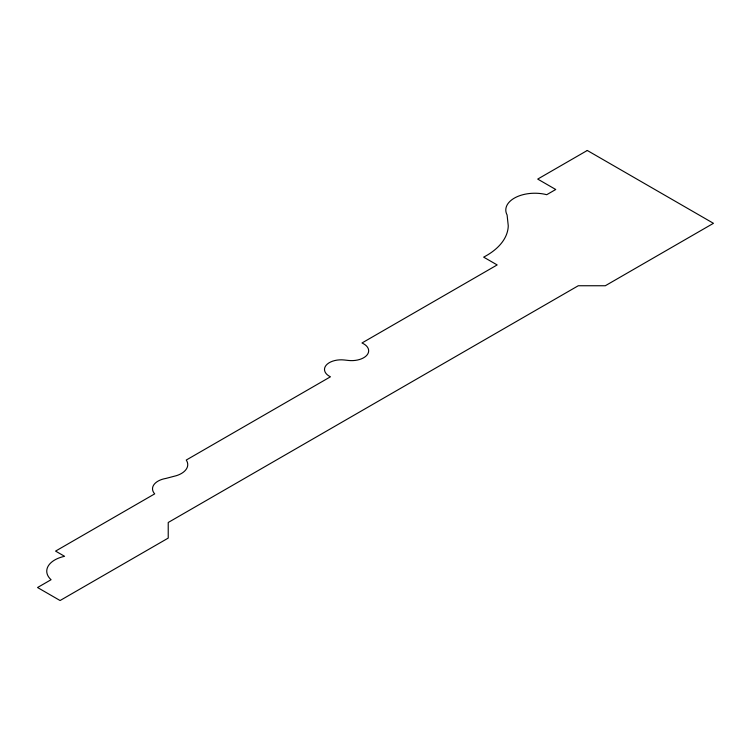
<?xml version="1.0" encoding="UTF-8"?>
<svg xmlns="http://www.w3.org/2000/svg" width="751" height="751" viewBox="0 0 751 751"><rect width="100%" height="100%" fill="white"/><g stroke="black" fill="none" stroke-linecap="round" stroke-linejoin="round"><path stroke-width="1.13" d="M587.282 150.472L537.716 179.085L555.74 189.496L546.728 194.697A29.045 16.775 0 0 0 515.58 197.447A29.045 16.775 0 0 0 507.094 214.964L508.258 225.807A74.546 43.042 0 0 1 483.644 257.133L497.162 264.934L361.982 342.982A17.038 9.838 0 0 1 367.183 354.819A17.038 9.838 0 0 1 348.426 360.452L344.296 359.992A16.653 9.613 0 0 0 326.112 365.305A16.653 9.613 0 0 0 330.44 376.805L186.248 460.053A21.751 12.56 0 0 1 176.325 475.693L165.971 478.415A18.728 10.814 0 0 0 154.706 493.867L55.574 551.103L64.586 556.303A27.505 15.884 0 0 0 51.068 579.716L37.55 587.526L60.08 600.528L168.224 538.091L168.224 522.489L578.27 285.746L605.306 285.746L713.45 223.31L587.282 150.472"/></g></svg>
